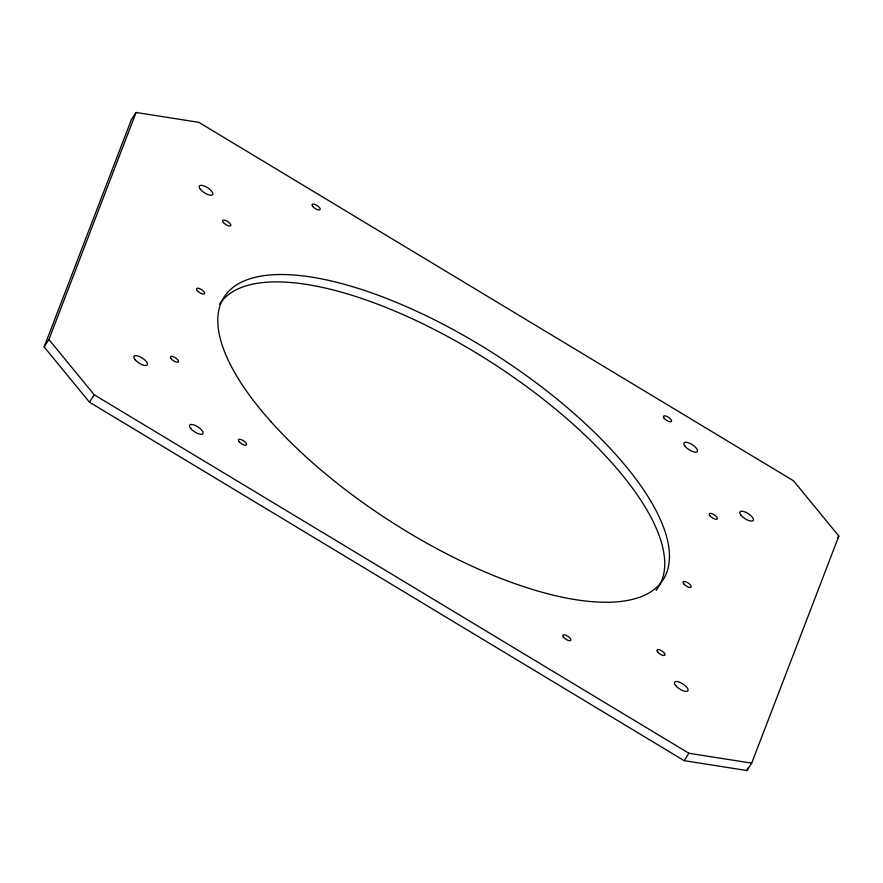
<?xml version="1.0" encoding="UTF-8"?>
<svg xmlns="http://www.w3.org/2000/svg" width="883" height="883" viewBox="0 0 883 883"><rect width="100%" height="100%" fill="white"/><g stroke="black" fill="none" stroke-linecap="round" stroke-linejoin="round"><path stroke-width="1.32" d="M44.15 346.92L131.313 119.856L136.07 112.461L198.852 122.34L793.508 480.794L838.85 536.08L751.687 763.144L746.93 770.539L684.148 760.66L89.492 402.207L44.15 346.92L48.907 339.525L136.07 112.461M746.93 770.539L747.912 767.967M89.492 402.207L94.249 394.811L48.907 339.525M684.148 760.66L688.917 753.265L751.687 763.144M837.492 538.2L838.85 536.08M94.249 394.811L688.917 753.265M219.448 304.359A261.07 98.521 32.8 0 1 496.721 365.849A261.07 98.521 32.8 0 1 656.058 590.341M190.739 428.542A7.914 2.98 32.8 0 0 202.538 434.083A7.914 2.98 32.8 0 0 195.596 425.617A7.914 2.98 32.8 0 0 190.739 428.542M685.131 446.345A7.914 2.98 32.8 0 0 696.93 451.886A7.914 2.98 32.8 0 0 689.987 443.421A7.914 2.98 32.8 0 0 685.131 446.345M741.102 515.286A7.914 2.98 32.8 0 0 752.89 520.827A7.914 2.98 32.8 0 0 745.947 512.361A7.914 2.98 32.8 0 0 741.102 515.286M675.727 685.583A7.914 2.98 32.8 0 0 687.526 691.124A7.914 2.98 32.8 0 0 680.583 682.658A7.914 2.98 32.8 0 0 675.727 685.583M200.496 189.415A7.914 2.98 32.8 0 0 212.295 194.955A7.914 2.98 32.8 0 0 205.353 186.501A7.914 2.98 32.8 0 0 200.496 189.415M135.132 359.712A7.914 2.98 32.8 0 0 146.92 365.253A7.914 2.98 32.8 0 0 139.978 356.787A7.914 2.98 32.8 0 0 135.132 359.712M271.269 422.041A261.07 98.521 32.8 0 0 656.257 587.714A261.07 98.521 32.8 0 0 403.454 305.363A261.07 98.521 32.8 0 0 271.269 422.041M171.136 358.763A4.746 1.788 32.8 0 0 178.211 362.085A4.746 1.788 32.8 0 0 174.039 357.008A4.746 1.788 32.8 0 0 171.136 358.763M657.669 652.04A4.746 1.788 32.8 0 0 664.744 655.363A4.746 1.788 32.8 0 0 660.583 650.285A4.746 1.788 32.8 0 0 657.669 652.04M683.817 583.917A4.746 1.788 32.8 0 0 690.892 587.239A4.746 1.788 32.8 0 0 686.731 582.162A4.746 1.788 32.8 0 0 683.817 583.917M563.509 637.217A4.746 1.788 32.8 0 0 570.584 640.539A4.746 1.788 32.8 0 0 566.422 635.462A4.746 1.788 32.8 0 0 563.509 637.217M709.965 515.804A4.746 1.788 32.8 0 0 717.04 519.127A4.746 1.788 32.8 0 0 712.879 514.049A4.746 1.788 32.8 0 0 709.965 515.804M239.15 441.699A4.746 1.788 32.8 0 0 246.225 445.021A4.746 1.788 32.8 0 0 242.063 439.944A4.746 1.788 32.8 0 0 239.15 441.699M197.284 290.639A4.746 1.788 32.8 0 0 204.359 293.962A4.746 1.788 32.8 0 0 200.187 288.884A4.746 1.788 32.8 0 0 197.284 290.639M223.432 222.527A4.746 1.788 32.8 0 0 230.507 225.849A4.746 1.788 32.8 0 0 226.346 220.772A4.746 1.788 32.8 0 0 223.432 222.527M312.792 206.49A4.746 1.788 32.8 0 0 319.867 209.812A4.746 1.788 32.8 0 0 315.706 204.735A4.746 1.788 32.8 0 0 312.792 206.49M664.182 418.299A4.746 1.788 32.8 0 0 671.257 421.632A4.746 1.788 32.8 0 0 667.095 416.544A4.746 1.788 32.8 0 0 664.182 418.299"/></g></svg>
